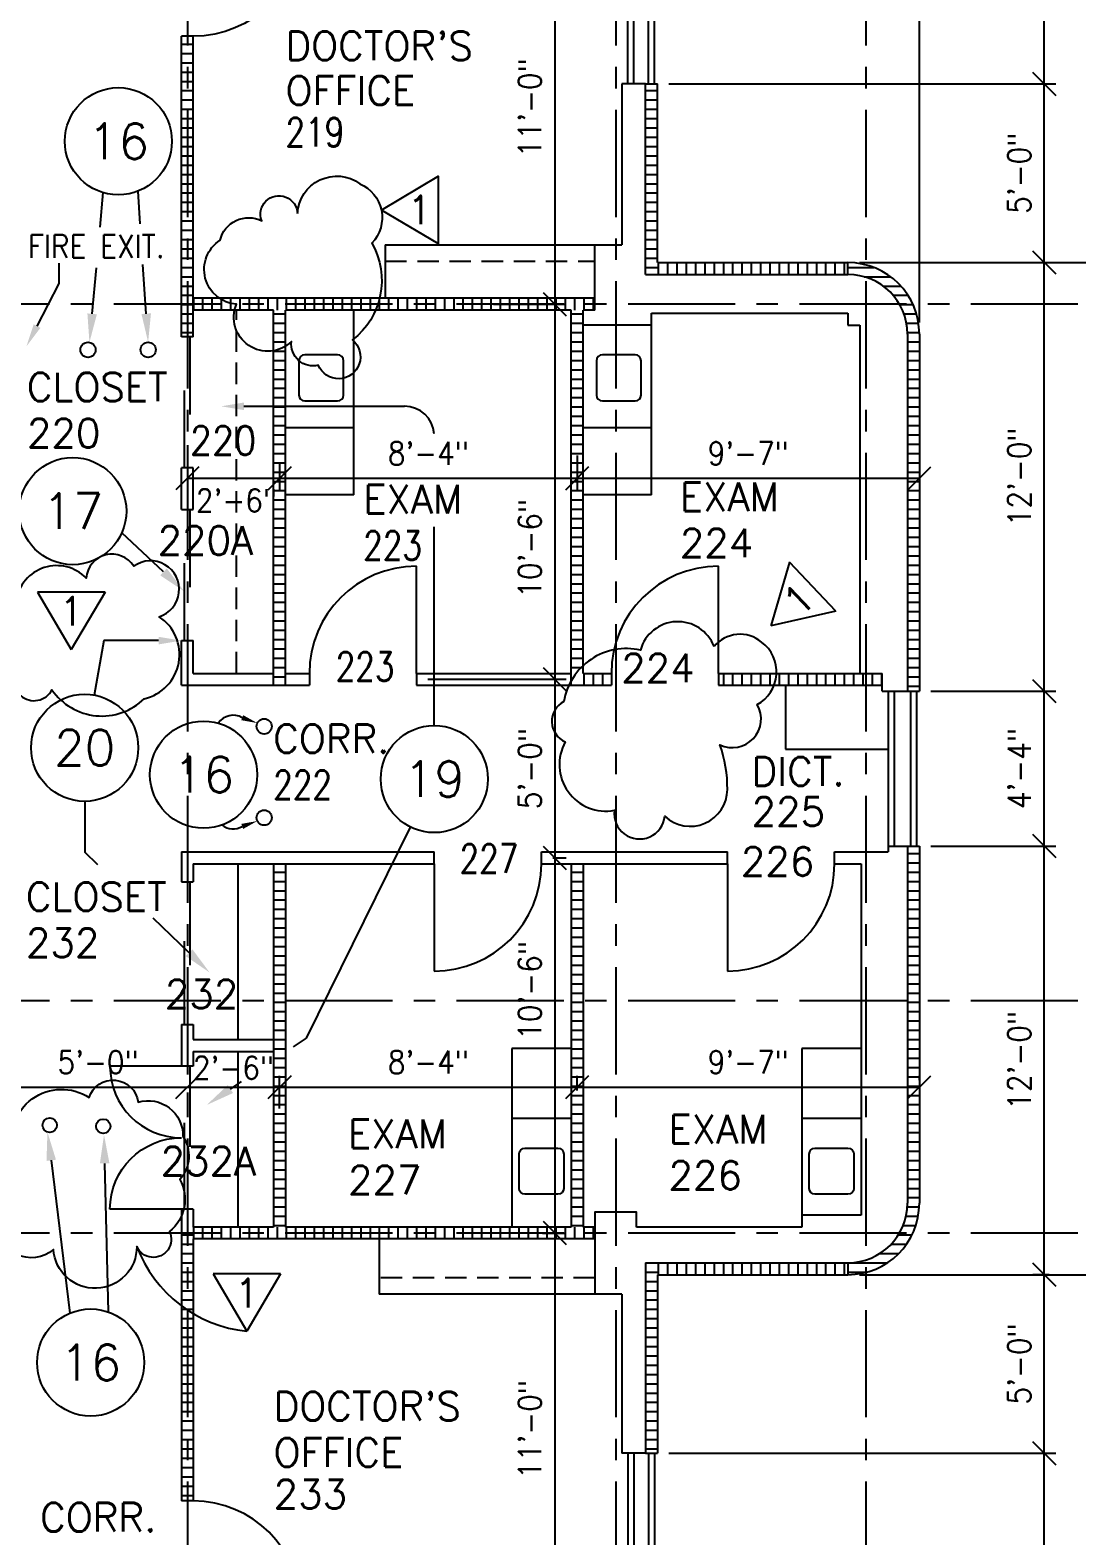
# Model space of a CAD drawing. Header units: inches. Extents: x 0 to 3828, y 0 to 2820.
# Drawn here: x 2318 to 2670, y 1636 to 2142 of the extents above; entities that cross this region are included whole.
import ezdxf
from ezdxf.enums import TextEntityAlignment as Align

# ---------------------------------------------------------------- set-up
doc = ezdxf.new("R2010")
doc.units = ezdxf.units.IN
doc.header["$LTSCALE"] = 28.8
doc.header["$MEASUREMENT"] = 0
doc.linetypes.add('CENTER', pattern=[2, 1.25, -0.25, 0.25, -0.25])
doc.linetypes.add('HIDDEN', pattern=[0.375, 0.25, -0.125])
for name, color, linetype in [('A-ANNO-DIMS', 1, 'Continuous'), ('A-ANNO-TEXT', 7, 'Continuous'), ('A-DOOR', 6, 'Continuous'), ('A-FLOR-FURN', 74, 'Continuous'), ('A-GLAZ', 5, 'Continuous'), ('A-GRID', 1, 'CENTER'), ('A-WALL', 4, 'Continuous'), ('A-WALL-PATT', 9, 'Continuous'), ('ALL-ELSE', 31, 'Continuous')]:
    doc.layers.add(name, color=color, linetype=linetype)
doc.styles.add('RS', font='romans.shx', dxfattribs={"width": 0.9})
doc.dimstyles.get("Standard").update_dxf_attribs({"dimtxt": 0.18, "dimasz": 0.18, "dimexe": 0.18, "dimexo": 0.0625, "dimgap": 0.09, "dimtad": 0, "dimtih": 1, "dimtoh": 1, "dimdec": 4, "dimzin": 0, "dimdsep": 46, "dimtxsty": 'Standard', "dimcen": 0.09, "dimadec": 0, "dimazin": 0, "dimtfac": 1, "dimtdec": 4, "dimtofl": 0, "dimtmove": 0, "dimatfit": 3, "dimfxl": 0, "dimtolj": 1, "dimtzin": 0, "dimarcsym": 0})
pattern_1 = [(90, (-655, -97), (-3.125, 7e-16), [])]
pattern_2 = [(0, (-655, -97), (1e-15, 3.125), [])]

# ---------------------------------------------------------------- blocks, each defined once
blk = doc.blocks.new('C012')
blk.add_line((0, 0), (-36, 0))
blk.add_arc((0, 0), 36, 180, 270)
blk = doc.blocks.new('C009')
for p, q in [((0, 0), (11.33, 19.24)), ((22.66, 0), (11.33, 19.24)), ((0, 0), (22.66, 0))]:
    blk.add_line(p, q)
blk = doc.blocks.new('C002')
blk.add_circle((0, 0), 18)
blk = doc.blocks.new('_OBLIQUE')
at = {"color": 0, "linetype": 'ByBlock', "lineweight": -2}
blk.add_line((-0.5, -0.5), (0.5, 0.5), dxfattribs=at)
blk = doc.blocks.new('*D189')
at = {"layer": 'A-ANNO-DIMS', "color": 0}
for p, q in [((2532.84, 2328), (2863.34, 2328)), ((2859.5, 2328), (2859.5, 1460)), ((2532.84, 1460), (2863.34, 1460))]:
    blk.add_line(p, q, dxfattribs=at)
at = {"layer": 'Defpoints', "color": 0}
for p in [(2529, 2328), (2529, 1460), (2859.5, 1460)]:
    blk.add_point(p, dxfattribs=at)
at = {"layer": 'A-ANNO-DIMS', "color": 0, "xscale": 7.68, "yscale": 7.68, "zscale": 7.68}
for p, rotation in [((2859.5, 2328), 90), ((2859.5, 1460), 270)]:
    blk.add_blockref('_OBLIQUE', p, dxfattribs=dict(at, rotation=rotation))
at = {"layer": 'A-ANNO-DIMS', "color": 7, "insert": (2851.09, 1894), "char_height": 7.68, "attachment_point": 5, "rotation": 90, "style": 'RS'}
blk.add_mtext('\\A1;72\'-4"', dxfattribs=at)
blk = doc.blocks.new('*D191')
at = {"layer": 'A-ANNO-DIMS', "color": 0}
for p, q in [((2596.84, 1724), (2821.34, 1724)), ((2817.5, 1460), (2817.5, 1724))]:
    blk.add_line(p, q, dxfattribs=at)
at = {"layer": 'Defpoints', "color": 0}
for p in [(2593, 1724), (2817.5, 1724), (2817.5, 1460)]:
    blk.add_point(p, dxfattribs=at)
at = {"layer": 'A-ANNO-DIMS', "color": 0, "xscale": 7.68, "yscale": 7.68, "zscale": 7.68}
for p, rotation in [((2817.5, 1724), 90), ((2817.5, 1460), 270)]:
    blk.add_blockref('_OBLIQUE', p, dxfattribs=dict(at, rotation=rotation))
at = {"layer": 'A-ANNO-DIMS', "color": 7, "insert": (2809.09, 1592), "char_height": 7.68, "attachment_point": 5, "rotation": 90, "style": 'RS'}
blk.add_mtext('\\A1;22\'-0"', dxfattribs=at)
blk = doc.blocks.new('*D192')
at = {"layer": 'A-ANNO-DIMS', "color": 0}
for p, q in [((2596.84, 2064), (2821.34, 2064)), ((2817.5, 1724), (2817.5, 2064)), ((2596.84, 1724), (2821.34, 1724))]:
    blk.add_line(p, q, dxfattribs=at)
at = {"layer": 'Defpoints', "color": 0}
for p in [(2593, 2064), (2817.5, 2064), (2593, 1724)]:
    blk.add_point(p, dxfattribs=at)
at = {"layer": 'A-ANNO-DIMS', "color": 0, "xscale": 7.68, "yscale": 7.68, "zscale": 7.68}
for p, rotation in [((2817.5, 2064), 90), ((2817.5, 1724), 270)]:
    blk.add_blockref('_OBLIQUE', p, dxfattribs=dict(at, rotation=rotation))
at = {"layer": 'A-ANNO-DIMS', "color": 7, "insert": (2809.09, 1894), "char_height": 7.68, "attachment_point": 5, "rotation": 90, "style": 'RS'}
blk.add_mtext('\\A1;28\'-4"', dxfattribs=at)
blk = doc.blocks.new('*D193')
at = {"layer": 'A-ANNO-DIMS', "color": 0}
for p, q in [((2817.5, 2064), (2817.5, 2328)), ((2596.84, 2064), (2821.34, 2064))]:
    blk.add_line(p, q, dxfattribs=at)
at = {"layer": 'Defpoints', "color": 0}
for p in [(2817.5, 2328), (2817.5, 2328), (2593, 2064)]:
    blk.add_point(p, dxfattribs=at)
at = {"layer": 'A-ANNO-DIMS', "color": 0, "xscale": 7.68, "yscale": 7.68, "zscale": 7.68}
for p, rotation in [((2817.5, 2328), 90), ((2817.5, 2064), 270)]:
    blk.add_blockref('_OBLIQUE', p, dxfattribs=dict(at, rotation=rotation))
at = {"layer": 'A-ANNO-DIMS', "color": 7, "insert": (2809.09, 2196), "char_height": 7.68, "attachment_point": 5, "rotation": 90, "style": 'RS'}
blk.add_mtext('\\A1;22\'-0"', dxfattribs=at)
blk = doc.blocks.new('*D196')
at = {"layer": 'A-ANNO-DIMS', "color": 0}
for p, q in [((2532.84, 1664), (2662.84, 1664)), ((2659, 1548), (2659, 1664)), ((2532.84, 1548), (2662.84, 1548))]:
    blk.add_line(p, q, dxfattribs=at)
at = {"layer": 'Defpoints', "color": 0}
for p in [(2529, 1664), (2659, 1664), (2529, 1548)]:
    blk.add_point(p, dxfattribs=at)
at = {"layer": 'A-ANNO-DIMS', "color": 0, "xscale": 7.68, "yscale": 7.68, "zscale": 7.68}
for p, rotation in [((2659, 1664), 90), ((2659, 1548), 270)]:
    blk.add_blockref('_OBLIQUE', p, dxfattribs=dict(at, rotation=rotation))
at = {"layer": 'A-ANNO-DIMS', "color": 7, "insert": (2650.59, 1606), "char_height": 7.68, "attachment_point": 5, "rotation": 90, "style": 'RS'}
blk.add_mtext('\\A1;9\'-8"', dxfattribs=at)
blk = doc.blocks.new('*D197')
at = {"layer": 'A-ANNO-DIMS', "color": 0}
for p, q in [((2660.66, 1724), (2655.16, 1724)), ((2659, 1664), (2659, 1724)), ((2532.84, 1664), (2662.84, 1664))]:
    blk.add_line(p, q, dxfattribs=at)
at = {"layer": 'Defpoints', "color": 0}
for p in [(2659, 1724), (2664.5, 1724), (2529, 1664)]:
    blk.add_point(p, dxfattribs=at)
at = {"layer": 'A-ANNO-DIMS', "color": 0, "xscale": 7.68, "yscale": 7.68, "zscale": 7.68}
for p, rotation in [((2659, 1724), 90), ((2659, 1664), 270)]:
    blk.add_blockref('_OBLIQUE', p, dxfattribs=dict(at, rotation=rotation))
at = {"layer": 'A-ANNO-DIMS', "color": 7, "insert": (2650.59, 1694), "char_height": 7.68, "attachment_point": 5, "rotation": 90, "style": 'RS'}
blk.add_mtext('\\A1;5\'-0"', dxfattribs=at)
blk = doc.blocks.new('*D198')
at = {"layer": 'A-ANNO-DIMS', "color": 0}
for p, q in [((2620.84, 1868), (2662.84, 1868)), ((2659, 1724), (2659, 1868)), ((2660.66, 1724), (2655.16, 1724))]:
    blk.add_line(p, q, dxfattribs=at)
at = {"layer": 'Defpoints', "color": 0}
for p in [(2617, 1868), (2659, 1868), (2664.5, 1724)]:
    blk.add_point(p, dxfattribs=at)
at = {"layer": 'A-ANNO-DIMS', "color": 0, "xscale": 7.68, "yscale": 7.68, "zscale": 7.68}
for p, rotation in [((2659, 1868), 90), ((2659, 1724), 270)]:
    blk.add_blockref('_OBLIQUE', p, dxfattribs=dict(at, rotation=rotation))
at = {"layer": 'A-ANNO-DIMS', "color": 7, "insert": (2650.59, 1796), "char_height": 7.68, "attachment_point": 5, "rotation": 90, "style": 'RS'}
blk.add_mtext('\\A1;12\'-0"', dxfattribs=at)
blk = doc.blocks.new('*D208')
at = {"layer": 'A-ANNO-DIMS', "color": 0}
for p, q in [((2620.84, 1920), (2662.84, 1920)), ((2659, 1868), (2659, 1920)), ((2620.84, 1868), (2662.84, 1868))]:
    blk.add_line(p, q, dxfattribs=at)
at = {"layer": 'Defpoints', "color": 0}
for p in [(2617, 1920), (2659, 1920), (2617, 1868)]:
    blk.add_point(p, dxfattribs=at)
at = {"layer": 'A-ANNO-DIMS', "color": 0, "xscale": 7.68, "yscale": 7.68, "zscale": 7.68}
for p, rotation in [((2659, 1920), 90), ((2659, 1868), 270)]:
    blk.add_blockref('_OBLIQUE', p, dxfattribs=dict(at, rotation=rotation))
at = {"layer": 'A-ANNO-DIMS', "color": 7, "insert": (2650.59, 1894), "char_height": 7.68, "attachment_point": 5, "rotation": 90, "style": 'RS'}
blk.add_mtext('\\A1;4\'-4"', dxfattribs=at)
blk = doc.blocks.new('*D209')
at = {"layer": 'A-ANNO-DIMS', "color": 0}
for p, q in [((2659, 1920), (2659, 2064)), ((2620.84, 1920), (2662.84, 1920))]:
    blk.add_line(p, q, dxfattribs=at)
at = {"layer": 'Defpoints', "color": 0}
for p in [(2659, 2064), (2659, 2064), (2617, 1920)]:
    blk.add_point(p, dxfattribs=at)
at = {"layer": 'A-ANNO-DIMS', "color": 0, "xscale": 7.68, "yscale": 7.68, "zscale": 7.68}
for p, rotation in [((2659, 2064), 90), ((2659, 1920), 270)]:
    blk.add_blockref('_OBLIQUE', p, dxfattribs=dict(at, rotation=rotation))
at = {"layer": 'A-ANNO-DIMS', "color": 7, "insert": (2650.59, 1992), "char_height": 7.68, "attachment_point": 5, "rotation": 90, "style": 'RS'}
blk.add_mtext('\\A1;12\'-0"', dxfattribs=at)
blk = doc.blocks.new('*D24')
at = {"layer": 'A-ANNO-DIMS', "color": 0}
for p, q in [((2532.84, 2124), (2662.84, 2124)), ((2659, 2064), (2659, 2124))]:
    blk.add_line(p, q, dxfattribs=at)
at = {"layer": 'Defpoints', "color": 0}
for p in [(2529, 2124), (2659, 2124), (2659, 2064)]:
    blk.add_point(p, dxfattribs=at)
at = {"layer": 'A-ANNO-DIMS', "color": 0, "xscale": 7.68, "yscale": 7.68, "zscale": 7.68}
for p, rotation in [((2659, 2124), 90), ((2659, 2064), 270)]:
    blk.add_blockref('_OBLIQUE', p, dxfattribs=dict(at, rotation=rotation))
at = {"layer": 'A-ANNO-DIMS', "color": 7, "insert": (2650.59, 2094), "char_height": 7.68, "attachment_point": 5, "rotation": 90, "style": 'RS'}
blk.add_mtext('\\A1;5\'-0"', dxfattribs=at)
blk = doc.blocks.new('*D210')
at = {"layer": 'A-ANNO-DIMS', "color": 0}
for p, q in [((2532.84, 2240), (2662.84, 2240)), ((2659, 2124), (2659, 2240)), ((2532.84, 2124), (2662.84, 2124))]:
    blk.add_line(p, q, dxfattribs=at)
at = {"layer": 'Defpoints', "color": 0}
for p in [(2529, 2240), (2659, 2240), (2529, 2124)]:
    blk.add_point(p, dxfattribs=at)
at = {"layer": 'A-ANNO-DIMS', "color": 0, "xscale": 7.68, "yscale": 7.68, "zscale": 7.68}
for p, rotation in [((2659, 2240), 90), ((2659, 2124), 270)]:
    blk.add_blockref('_OBLIQUE', p, dxfattribs=dict(at, rotation=rotation))
at = {"layer": 'A-ANNO-DIMS', "color": 7, "insert": (2650.59, 2182), "char_height": 7.68, "attachment_point": 5, "rotation": 90, "style": 'RS'}
blk.add_mtext('\\A1;9\'-8"', dxfattribs=at)
blk = doc.blocks.new('*D230')
at = {"layer": 'A-ANNO-DIMS', "color": 0}
for p, q in [((2529, 2331.84), (2529, 2564.34)), ((2529, 2560.5), (2617, 2560.5)), ((2617, 2043.84), (2617, 2564.34))]:
    blk.add_line(p, q, dxfattribs=at)
at = {"layer": 'Defpoints', "color": 0}
for p in [(2617, 2560.5), (2529, 2328), (2617, 2040)]:
    blk.add_point(p, dxfattribs=at)
at = {"layer": 'A-ANNO-DIMS', "color": 0, "xscale": 7.68, "yscale": 7.68, "zscale": 7.68, "rotation": 180}
blk.add_blockref('_OBLIQUE', (2529, 2560.5), dxfattribs=at)
at = {"layer": 'A-ANNO-DIMS', "color": 0, "xscale": 7.68, "yscale": 7.68, "zscale": 7.68}
blk.add_blockref('_OBLIQUE', (2617, 2560.5), dxfattribs=at)
at = {"layer": 'A-ANNO-DIMS', "color": 7, "insert": (2573, 2568.91), "char_height": 7.68, "attachment_point": 5, "style": 'RS'}
blk.add_mtext('\\A1;7\'-4"', dxfattribs=at)
blk = doc.blocks.new('*D282')
at = {"layer": 'A-ANNO-DIMS', "color": 0}
for p, q in [((2488.34, 2182), (2498.34, 2182)), ((2494.5, 2182), (2494.5, 2050)), ((2473.84, 2050), (2498.34, 2050))]:
    blk.add_line(p, q, dxfattribs=at)
at = {"layer": 'Defpoints', "color": 0}
for p in [(2484.5, 2182), (2470, 2050), (2494.5, 2050)]:
    blk.add_point(p, dxfattribs=at)
at = {"layer": 'A-ANNO-DIMS', "color": 0, "xscale": 7.68, "yscale": 7.68, "zscale": 7.68}
for p, rotation in [((2494.5, 2182), 90), ((2494.5, 2050), 270)]:
    blk.add_blockref('_OBLIQUE', p, dxfattribs=dict(at, rotation=rotation))
at = {"layer": 'A-ANNO-DIMS', "color": 7, "insert": (2486.09, 2116), "char_height": 7.68, "attachment_point": 5, "rotation": 90, "style": 'RS'}
blk.add_mtext('\\A1;11\'-0"', dxfattribs=at)
blk = doc.blocks.new('*D283')
at = {"layer": 'A-ANNO-DIMS', "color": 0}
for p, q in [((2473.84, 2050), (2498.34, 2050)), ((2494.5, 2050), (2494.5, 1924)), ((2451.84, 1924), (2498.34, 1924))]:
    blk.add_line(p, q, dxfattribs=at)
at = {"layer": 'Defpoints', "color": 0}
for p in [(2470, 2050), (2448, 1924), (2494.5, 1924)]:
    blk.add_point(p, dxfattribs=at)
at = {"layer": 'A-ANNO-DIMS', "color": 0, "xscale": 7.68, "yscale": 7.68, "zscale": 7.68}
for p, rotation in [((2494.5, 2050), 90), ((2494.5, 1924), 270)]:
    blk.add_blockref('_OBLIQUE', p, dxfattribs=dict(at, rotation=rotation))
at = {"layer": 'A-ANNO-DIMS', "color": 7, "insert": (2486.09, 1968), "char_height": 7.68, "attachment_point": 5, "rotation": 90, "style": 'RS'}
blk.add_mtext('\\A1;10\'-6"', dxfattribs=at)
blk = doc.blocks.new('*D284')
at = {"layer": 'A-ANNO-DIMS', "color": 0}
for p, q in [((2451.84, 1924), (2498.34, 1924)), ((2494.5, 1924), (2494.5, 1864)), ((2493.84, 1864), (2498.34, 1864))]:
    blk.add_line(p, q, dxfattribs=at)
at = {"layer": 'Defpoints', "color": 0}
for p in [(2448, 1924), (2490, 1864), (2494.5, 1864)]:
    blk.add_point(p, dxfattribs=at)
at = {"layer": 'A-ANNO-DIMS', "color": 0, "xscale": 7.68, "yscale": 7.68, "zscale": 7.68}
for p, rotation in [((2494.5, 1924), 90), ((2494.5, 1864), 270)]:
    blk.add_blockref('_OBLIQUE', p, dxfattribs=dict(at, rotation=rotation))
at = {"layer": 'A-ANNO-DIMS', "color": 7, "insert": (2486.09, 1894), "char_height": 7.68, "attachment_point": 5, "rotation": 90, "style": 'RS'}
blk.add_mtext('\\A1;5\'-0"', dxfattribs=at)
blk = doc.blocks.new('*D285')
at = {"layer": 'A-ANNO-DIMS', "color": 0}
for p, q in [((2493.84, 1864), (2498.34, 1864)), ((2494.5, 1864), (2494.5, 1738)), ((2490.34, 1738), (2498.34, 1738))]:
    blk.add_line(p, q, dxfattribs=at)
at = {"layer": 'Defpoints', "color": 0}
for p in [(2490, 1864), (2486.5, 1738), (2494.5, 1738)]:
    blk.add_point(p, dxfattribs=at)
at = {"layer": 'A-ANNO-DIMS', "color": 0, "xscale": 7.68, "yscale": 7.68, "zscale": 7.68}
for p, rotation in [((2494.5, 1864), 90), ((2494.5, 1738), 270)]:
    blk.add_blockref('_OBLIQUE', p, dxfattribs=dict(at, rotation=rotation))
at = {"layer": 'A-ANNO-DIMS', "color": 7, "insert": (2486.09, 1819.48), "char_height": 7.68, "attachment_point": 5, "rotation": 90, "style": 'RS'}
blk.add_mtext('\\A1;10\'-6"', dxfattribs=at)
blk = doc.blocks.new('*D286')
at = {"layer": 'A-ANNO-DIMS', "color": 0}
for p, q in [((2490.34, 1738), (2498.34, 1738)), ((2494.5, 1738), (2494.5, 1606)), ((2482.34, 1606), (2498.34, 1606))]:
    blk.add_line(p, q, dxfattribs=at)
at = {"layer": 'Defpoints', "color": 0}
for p in [(2486.5, 1738), (2478.5, 1606), (2494.5, 1606)]:
    blk.add_point(p, dxfattribs=at)
at = {"layer": 'A-ANNO-DIMS', "color": 0, "xscale": 7.68, "yscale": 7.68, "zscale": 7.68}
for p, rotation in [((2494.5, 1738), 90), ((2494.5, 1606), 270)]:
    blk.add_blockref('_OBLIQUE', p, dxfattribs=dict(at, rotation=rotation))
at = {"layer": 'A-ANNO-DIMS', "color": 7, "insert": (2486.09, 1672), "char_height": 7.68, "attachment_point": 5, "rotation": 90, "style": 'RS'}
blk.add_mtext('\\A1;11\'-0"', dxfattribs=at)
blk = doc.blocks.new('*D297')
at = {"layer": 'A-ANNO-DIMS', "color": 0}
for p, q in [((2311, 1787), (2371, 1787)), ((2311, 1784.16), (2311, 1783.16)), ((2371, 1785.16), (2371, 1783.16))]:
    blk.add_line(p, q, dxfattribs=at)
at = {"layer": 'Defpoints', "color": 0}
for p in [(2311, 1788), (2371, 1789), (2371, 1787)]:
    blk.add_point(p, dxfattribs=at)
at = {"layer": 'A-ANNO-DIMS', "color": 0, "xscale": 7.68, "yscale": 7.68, "zscale": 7.68, "rotation": 180}
blk.add_blockref('_OBLIQUE', (2311, 1787), dxfattribs=at)
at = {"layer": 'A-ANNO-DIMS', "color": 0, "xscale": 7.68, "yscale": 7.68, "zscale": 7.68}
blk.add_blockref('_OBLIQUE', (2371, 1787), dxfattribs=at)
at = {"layer": 'A-ANNO-DIMS', "color": 7, "insert": (2341, 1795.41), "char_height": 7.68, "attachment_point": 5, "style": 'RS'}
blk.add_mtext('\\A1;5\'-0"', dxfattribs=at)
blk = doc.blocks.new('*D298')
at = {"layer": 'A-ANNO-DIMS', "color": 0}
for p, q in [((2402, 1779.84), (2402, 1790.84)), ((2371, 1787), (2402, 1787)), ((2371, 1785.16), (2371, 1783.16))]:
    blk.add_line(p, q, dxfattribs=at)
at = {"layer": 'Defpoints', "color": 0}
for p in [(2371, 1789), (2402, 1787), (2402, 1776)]:
    blk.add_point(p, dxfattribs=at)
at = {"layer": 'A-ANNO-DIMS', "color": 0, "xscale": 7.68, "yscale": 7.68, "zscale": 7.68, "rotation": 180}
blk.add_blockref('_OBLIQUE', (2371, 1787), dxfattribs=at)
at = {"layer": 'A-ANNO-DIMS', "color": 0, "xscale": 7.68, "yscale": 7.68, "zscale": 7.68}
blk.add_blockref('_OBLIQUE', (2402, 1787), dxfattribs=at)
at = {"layer": 'A-ANNO-DIMS', "color": 7, "insert": (2386.5, 1793.5), "char_height": 7.68, "attachment_point": 5, "style": 'RS'}
blk.add_mtext('\\A1;2\'-6"', dxfattribs=at)
blk = doc.blocks.new('*D65')
at = {"layer": 'A-ANNO-DIMS', "color": 0}
for p, q in [((2402, 1779.84), (2402, 1790.84)), ((2502, 1785.84), (2502, 1790.84)), ((2402, 1787), (2502, 1787))]:
    blk.add_line(p, q, dxfattribs=at)
at = {"layer": 'Defpoints', "color": 0}
for p in [(2502, 1787), (2502, 1782), (2402, 1776)]:
    blk.add_point(p, dxfattribs=at)
at = {"layer": 'A-ANNO-DIMS', "color": 0, "xscale": 7.68, "yscale": 7.68, "zscale": 7.68, "rotation": 180}
blk.add_blockref('_OBLIQUE', (2402, 1787), dxfattribs=at)
at = {"layer": 'A-ANNO-DIMS', "color": 0, "xscale": 7.68, "yscale": 7.68, "zscale": 7.68}
blk.add_blockref('_OBLIQUE', (2502, 1787), dxfattribs=at)
at = {"layer": 'A-ANNO-DIMS', "color": 7, "insert": (2452, 1795.41), "char_height": 7.68, "attachment_point": 5, "style": 'RS'}
blk.add_mtext('\\A1;8\'-4"', dxfattribs=at)
blk = doc.blocks.new('*D299')
at = {"layer": 'A-ANNO-DIMS', "color": 0}
for p, q in [((2502, 1785.84), (2502, 1790.84)), ((2617, 1789.34), (2617, 1790.84)), ((2502, 1787), (2617, 1787))]:
    blk.add_line(p, q, dxfattribs=at)
at = {"layer": 'Defpoints', "color": 0}
for p in [(2617, 1787), (2502, 1782), (2617, 1785.5)]:
    blk.add_point(p, dxfattribs=at)
at = {"layer": 'A-ANNO-DIMS', "color": 0, "xscale": 7.68, "yscale": 7.68, "zscale": 7.68, "rotation": 180}
blk.add_blockref('_OBLIQUE', (2502, 1787), dxfattribs=at)
at = {"layer": 'A-ANNO-DIMS', "color": 0, "xscale": 7.68, "yscale": 7.68, "zscale": 7.68}
blk.add_blockref('_OBLIQUE', (2617, 1787), dxfattribs=at)
at = {"layer": 'A-ANNO-DIMS', "color": 7, "insert": (2559.5, 1795.41), "char_height": 7.68, "attachment_point": 5, "style": 'RS'}
blk.add_mtext('\\A1;9\'-7"', dxfattribs=at)
blk = doc.blocks.new('*D300')
at = {"layer": 'A-ANNO-DIMS', "color": 0}
for p, q in [((2502, 1999.16), (2502, 1987.66)), ((2617, 1991.5), (2502, 1991.5)), ((2617, 1988.16), (2617, 1987.66))]:
    blk.add_line(p, q, dxfattribs=at)
at = {"layer": 'Defpoints', "color": 0}
for p in [(2502, 2003), (2502, 1991.5), (2617, 1992)]:
    blk.add_point(p, dxfattribs=at)
at = {"layer": 'A-ANNO-DIMS', "color": 0, "xscale": 7.68, "yscale": 7.68, "zscale": 7.68, "rotation": 180}
blk.add_blockref('_OBLIQUE', (2502, 1991.5), dxfattribs=at)
at = {"layer": 'A-ANNO-DIMS', "color": 0, "xscale": 7.68, "yscale": 7.68, "zscale": 7.68}
blk.add_blockref('_OBLIQUE', (2617, 1991.5), dxfattribs=at)
at = {"layer": 'A-ANNO-DIMS', "color": 7, "insert": (2559.5, 1999.91), "char_height": 7.68, "attachment_point": 5, "style": 'RS'}
blk.add_mtext('\\A1;9\'-7"', dxfattribs=at)
blk = doc.blocks.new('*D66')
at = {"layer": 'A-ANNO-DIMS', "color": 0}
for p, q in [((2502, 1999.16), (2502, 1987.66)), ((2402, 1996.66), (2402, 1987.66)), ((2502, 1991.5), (2402, 1991.5))]:
    blk.add_line(p, q, dxfattribs=at)
at = {"layer": 'Defpoints', "color": 0}
for p in [(2402, 2000.5), (2502, 2003), (2402, 1991.5)]:
    blk.add_point(p, dxfattribs=at)
at = {"layer": 'A-ANNO-DIMS', "color": 0, "xscale": 7.68, "yscale": 7.68, "zscale": 7.68, "rotation": 180}
blk.add_blockref('_OBLIQUE', (2402, 1991.5), dxfattribs=at)
at = {"layer": 'A-ANNO-DIMS', "color": 0, "xscale": 7.68, "yscale": 7.68, "zscale": 7.68}
blk.add_blockref('_OBLIQUE', (2502, 1991.5), dxfattribs=at)
at = {"layer": 'A-ANNO-DIMS', "color": 7, "insert": (2452, 1999.91), "char_height": 7.68, "attachment_point": 5, "style": 'RS'}
blk.add_mtext('\\A1;8\'-4"', dxfattribs=at)
blk = doc.blocks.new('*D301')
at = {"layer": 'A-ANNO-DIMS', "color": 0}
for p, q in [((2371, 2002.66), (2371, 1987.66)), ((2402, 1996.66), (2402, 1987.66)), ((2402, 1991.5), (2371, 1991.5))]:
    blk.add_line(p, q, dxfattribs=at)
at = {"layer": 'Defpoints', "color": 0}
for p in [(2371, 2006.5), (2402, 2000.5), (2371, 1991.5)]:
    blk.add_point(p, dxfattribs=at)
at = {"layer": 'A-ANNO-DIMS', "color": 0, "xscale": 7.68, "yscale": 7.68, "zscale": 7.68, "rotation": 180}
blk.add_blockref('_OBLIQUE', (2371, 1991.5), dxfattribs=at)
at = {"layer": 'A-ANNO-DIMS', "color": 0, "xscale": 7.68, "yscale": 7.68, "zscale": 7.68}
blk.add_blockref('_OBLIQUE', (2402, 1991.5), dxfattribs=at)
at = {"layer": 'A-ANNO-DIMS', "color": 7, "insert": (2387.5, 1984.08), "char_height": 7.68, "attachment_point": 5, "style": 'RS'}
blk.add_mtext('\\A1;2\'-6"', dxfattribs=at)

msp = doc.modelspace()

# ---------------------------------------------------------------- hatches: boundary and pattern name
at = {"layer": 'A-WALL-PATT'}
h = msp.add_hatch(dxfattribs=at)
h.set_pattern_fill('ANSI31', color=256, scale=25, angle=315, style=0)
h.set_pattern_definition(pattern_2)
h.paths.add_polyline_path([(2373, 2140), (2369, 2140), (2369, 2039), (2373, 2039)])
h = msp.add_hatch(dxfattribs=at)
h.set_pattern_fill('ANSI31', color=256, scale=25, angle=315, style=0)
h.set_pattern_definition(pattern_2)
h.paths.add_polyline_path([(2529, 2124), (2525, 2124), (2525, 2060), (2529, 2060)])
h = msp.add_hatch(dxfattribs=at)
h.set_pattern_fill('ANSI31', color=256, scale=25, angle=45, style=0)
h.set_pattern_definition(pattern_1)
h.paths.add_polyline_path([(2593, 2064), (2529, 2064), (2529, 2060), (2593, 2060)])
h = msp.add_hatch(dxfattribs=at)
h.set_pattern_fill('ANSI31', color=256, scale=25, angle=315, style=0)
h.set_pattern_definition(pattern_2)
h.paths.add_polyline_path([(2617, 2040, 0.414213562), (2593, 2064), (2593, 2060, -0.414213562), (2613, 2040), (2613, 1920), (2617, 1920)])
h = msp.add_hatch(dxfattribs=at)
h.set_pattern_fill('ANSI31', color=256, scale=25, angle=45, style=0)
h.set_pattern_definition(pattern_1)
h.paths.add_polyline_path([(2373, 2048), (2508, 2048), (2508, 2052), (2373, 2052)])
h = msp.add_hatch(dxfattribs=at)
h.set_pattern_fill('ANSI31', color=256, scale=25, angle=315, style=0)
h.set_pattern_definition(pattern_2)
h.paths.add_polyline_path([(2404, 2048), (2400, 2048), (2400, 1922), (2404, 1922)])
h = msp.add_hatch(dxfattribs=at)
h.set_pattern_fill('ANSI31', color=256, scale=25, angle=315, style=0)
h.set_pattern_definition(pattern_2)
h.paths.add_polyline_path([(2504, 2048), (2500, 2048), (2500, 1926), (2504, 1926)])
h = msp.add_hatch(dxfattribs=at)
h.set_pattern_fill('ANSI31', color=256, scale=25, angle=45, style=0)
h.set_pattern_definition(pattern_1)
h.paths.add_polyline_path([(2513.5, 1926), (2504, 1926), (2504, 1922), (2513.5, 1922)])
h = msp.add_hatch(dxfattribs=at)
h.set_pattern_fill('ANSI31', color=256, scale=25, angle=45, style=0)
h.set_pattern_definition(pattern_1)
h.paths.add_polyline_path([(2604.5, 1926), (2549.5, 1926), (2549.5, 1922), (2604.5, 1922)])
h = msp.add_hatch(dxfattribs=at)
h.set_pattern_fill('ANSI31', color=256, scale=25, angle=315, style=0)
h.set_pattern_definition(pattern_2)
h.paths.add_polyline_path([(2617, 1868), (2613, 1868), (2613, 1748, -0.414213562), (2593, 1728), (2593, 1724, 0.414213562), (2617, 1748)])
h = msp.add_hatch(dxfattribs=at)
h.set_pattern_fill('ANSI31', color=256, scale=25, angle=315, style=0)
h.set_pattern_definition(pattern_2)
h.paths.add_polyline_path([(2404, 1862), (2400, 1862), (2400, 1740), (2404, 1740)])
h = msp.add_hatch(dxfattribs=at)
h.set_pattern_fill('ANSI31', color=256, scale=25, angle=315, style=0)
h.set_pattern_definition(pattern_2)
h.paths.add_polyline_path([(2504, 1862), (2500, 1862), (2500, 1740), (2504, 1740)])
h = msp.add_hatch(dxfattribs=at)
h.set_pattern_fill('ANSI31', color=256, scale=25, angle=315, style=0)
h.set_pattern_definition(pattern_2)
h.paths.add_polyline_path([(2373, 1740), (2369, 1740), (2369, 1648), (2373, 1648)])
h = msp.add_hatch(dxfattribs=at)
h.set_pattern_fill('ANSI31', color=256, scale=25, angle=45, style=0)
h.set_pattern_definition(pattern_1)
h.paths.add_polyline_path([(2508, 1740), (2373, 1740), (2373, 1736), (2508, 1736)])
h = msp.add_hatch(dxfattribs=at)
h.set_pattern_fill('ANSI31', color=256, scale=25, angle=315, style=0)
h.set_pattern_definition(pattern_2)
h.paths.add_polyline_path([(2529, 1728), (2525, 1728), (2525, 1664), (2529, 1664)])
h = msp.add_hatch(dxfattribs=at)
h.set_pattern_fill('ANSI31', color=256, scale=25, angle=45, style=0)
h.set_pattern_definition(pattern_1)
h.paths.add_polyline_path([(2593, 1728), (2529, 1728), (2529, 1724), (2593, 1724)])

# ---------------------------------------------------------------- linework, layer by layer
at = {"layer": 'A-ANNO-TEXT'}
for p, q in [((2341.68402, 2075.91859), (2342.74489, 2087.48481)), ((2355.15781, 2077.0205), (2354.42132, 2088.00603)), ((2327.94242, 2056.94209), (2327.94242, 2063.75022)), ((2339.01002, 2046.76511), (2340.42341, 2062.17476)), ((2357.18172, 2046.83188), (2356.07116, 2063.39694)), ((2320.49041, 2042.66505), (2327.94242, 2056.94209)), ((2390.01531, 2015.71396), (2444, 2015.71396)), ((2362.99934, 1960.06893), (2348.96852, 1973.23448)), ((2454, 1908.5), (2454, 1975.1834)), ((2342.94288, 1937), (2339.67105, 1918.71848)), ((2361.32, 1937), (2342.94288, 1937)), ((2336.5, 1883), (2336.5, 1865.96341)), ((2411, 1803.5), (2446.02443, 1874.36339)), ((2340.95158, 1861.6747), (2336.5, 1865.96341)), ((2371.58649, 1832.16058), (2359.56086, 1843.74624)), ((2406.67859, 1800.59756), (2411, 1803.5)), ((2385.46934, 1786.35254), (2389.24422, 1788.88791)), ((2325.26132, 1762.42138), (2331.4701, 1711.07047)), ((2343.2159, 1761.40243), (2344.33784, 1711.52703))]:
    msp.add_line(p, q, dxfattribs=at)
for points in [[(2408, 2080.5, -0.593923267), (2429, 2090.5, -0.523033722), (2433, 2070.5, -0.375735116), (2426.5, 2038, -1.276747016), (2415, 2029.5, -0.527459414), (2406, 2037.5, -0.819158517), (2387.5, 2050, -0.717558418), (2382, 2071.5, -0.484803202), (2396, 2078, -1.177566877), (2408, 2080.5, -1.043604897)], [(2312.5, 1765, -0.691201197), (2338, 1783.5, -0.796072732), (2354.5, 1782, -0.50437823), (2369.5, 1770.5, -0.340285305), (2368.5, 1756, -0.36325753), (2365, 1738.5, -1.024736837), (2354, 1733.5, -0.96951741), (2326, 1732.5, -0.683091363), (2307.5, 1742, -0.720249193), (2312.5, 1765, -2.614788615)]]:
    msp.add_lwpolyline(points, format="xyb", dxfattribs=at)
for points in [[(2314, 1941.5, 0.369924076), (2315, 1918.5, 0.486773976), (2325.5, 1920.5, 0.466983711), (2356.5, 1917.5, 0.663586951), (2361.5, 1945, 1.174764123), (2353, 1962, 0.722940715), (2337, 1958, 0.620311766), (2313.5, 1950.5, 0.387848715)], [(2548, 1935, 0.725171587), (2523.29609, 1933.80453, 0.43110601), (2497.5, 1916.5, 0.62937461), (2498, 1903, 0.634080827), (2514.5, 1880, 1.008872941), (2531.5, 1878, 0.654251161), (2552.5, 1887, 0.086382581), (2550, 1902, 0.739683916), (2562.5, 1915.5, 0.545607532), (2564, 1936.5, 0.416732655)]]:
    msp.add_lwpolyline(points, format="xyb", close=True, dxfattribs=at)
for centre, radius, start, end in [((2444, 2005.71396), 10, 4.4331834, 90), ((2386.40734, 1905.85213), 6.08452, 59.9153358, 145.7676638), ((2386.40734, 1879.85194), 6.08452, 231.8434342, 300.0846642), ((2395.5701, 1749.20066), 44.43629, 200.6911036, 264.0969137)]:
    msp.add_arc(centre, radius, start, end, dxfattribs=at)
for points in [[(2340.60282, 2046.61359), (2337.41721, 2046.91663), (2338.10091, 2037.20825)], [(2358.77814, 2046.93891), (2355.5853, 2046.72486), (2357.82388, 2037.25339)], [(2321.62513, 2042.07277), (2319.35568, 2043.25733), (2316.93673, 2035.85669)], [(2390.01531, 2014.43396), (2390.01531, 2016.99396), (2382.33531, 2015.71396)], [(2364.09417, 1961.2357), (2361.90452, 1958.90215), (2370, 1953.5)], [(2361.32, 1938.28), (2361.32, 1935.72), (2369, 1937)], [(2389.15529, 1910.27344), (2389.75947, 1911.96052), (2394.51861, 1909.30444)], [(2389.15529, 1875.43063), (2389.75947, 1873.74356), (2394.51861, 1876.39963)], [(2372.69658, 1833.31283), (2370.47639, 1831.00833), (2378.5, 1825.5)], [(2386.36143, 1785.02432), (2384.57725, 1787.68076), (2377.5, 1781)], [(2323.67551, 1762.20871), (2326.84712, 1762.63405), (2323.98528, 1771.9362)], [(2341.6163, 1761.36645), (2344.81549, 1761.43841), (2343, 1771)]]:
    msp.add_solid(points, dxfattribs=at)
at = {"layer": 'A-DOOR'}
for p, q in [((2372, 2013), (2372, 2039)), ((2370, 1995), (2370, 2021)), ((2372, 1955), (2372, 1981)), ((2370, 1937), (2370, 1963)), ((2372, 1828), (2372, 1856)), ((2370, 1808), (2370, 1836)), ((2372, 1767), (2372, 1794)), ((2370, 1746), (2370, 1775))]:
    msp.add_line(p, q, dxfattribs=at)
at = {"layer": 'A-FLOR-FURN'}
for p, q in [((2437.5, 2070), (2437.5, 2052)), ((2437.5, 2070), (2508, 2070)), ((2427, 1986), (2427, 2048)), ((2527, 1986), (2527, 2043)), ((2427, 2008.5), (2404, 2008.5)), ((2527, 2008.5), (2504, 2008.5)), ((2427, 1986), (2404, 1986)), ((2527, 1986), (2504, 1986)), ((2572, 1922), (2572, 1900.5)), ((2572, 1900.5), (2606.5, 1900.5)), ((2480, 1800), (2480, 1740)), ((2500, 1800), (2480, 1800)), ((2577.5, 1800), (2577.5, 1744)), ((2597.5, 1800), (2577.5, 1800)), ((2500, 1776.5), (2480, 1776.5)), ((2597.5, 1776.5), (2577.5, 1776.5)), ((2508, 1717.5), (2435.5, 1717.5))]:
    msp.add_line(p, q, dxfattribs=at)
at = {"layer": 'A-FLOR-FURN', "linetype": 'HIDDEN'}
for p, q in [((2437.5, 2064.5), (2508, 2064.5)), ((2508, 1723), (2435.5, 1723))]:
    msp.add_line(p, q, dxfattribs=at)
at = {"layer": 'A-FLOR-FURN'}
for points in [[(2408.5, 2031), (2408.5, 2019.5, 0.414213562), (2410.5, 2017.5), (2421.5, 2017.5, 0.414213562), (2423.5, 2019.5), (2423.5, 2031, 0.414213562), (2421.5, 2033), (2410.5, 2033, 0.414213562)], [(2508.5, 2031), (2508.5, 2019.5, 0.414213562), (2510.5, 2017.5), (2521.5, 2017.5, 0.414213562), (2523.5, 2019.5), (2523.5, 2031, 0.414213562), (2521.5, 2033), (2510.5, 2033, 0.414213562)], [(2482.5, 1753), (2482.5, 1764.5, -0.414213562), (2484.5, 1766.5), (2495.5, 1766.5, -0.414213562), (2497.5, 1764.5), (2497.5, 1753, -0.414213562), (2495.5, 1751), (2484.5, 1751, -0.414213562)], [(2580, 1753), (2580, 1764.5, -0.414213562), (2582, 1766.5), (2593, 1766.5, -0.414213562), (2595, 1764.5), (2595, 1753, -0.414213562), (2593, 1751), (2582, 1751, -0.414213562)]]:
    msp.add_lwpolyline(points, format="xyb", close=True, dxfattribs=at)
msp.add_lwpolyline([(2435.5, 1736), (2435.5, 1717.5)], dxfattribs=at)
at = {"layer": 'A-GLAZ'}
for p, q in [((2519, 2124), (2519, 2180)), ((2521, 2124), (2521, 2180)), ((2526, 2124), (2526, 2172)), ((2528, 2124), (2528, 2172)), ((2606.5, 1920), (2606.5, 1868)), ((2608.5, 1920), (2608.5, 1868)), ((2614, 1920), (2614, 1868)), ((2616, 1920), (2616, 1868)), ((2519, 1664), (2519, 1608)), ((2521, 1664), (2521, 1608)), ((2526, 1664), (2526, 1616)), ((2528, 1664), (2528, 1616))]:
    msp.add_line(p, q, dxfattribs=at)
at = {"layer": 'A-GRID'}
for p, q in [((2371, 2518.5), (2371, 1325.5)), ((2515, 2518.5), (2515, 1325.5)), ((2599, 2518.5), (2599, 1325.5)), ((2785.5, 2050), (135.5, 2050)), ((2785.5, 1816), (135.5, 1816)), ((2785.5, 1738), (135.5, 1738))]:
    msp.add_line(p, q, dxfattribs=at)
at = {"layer": 'A-WALL'}
for p, q in [((2373, 2140), (2369, 2140)), ((2369, 2039), (2369, 2140)), ((2373, 2039), (2373, 2140)), ((2525, 2124), (2517, 2124)), ((2517, 2124), (2517, 2070)), ((2525, 2124), (2529, 2124)), ((2525, 2060), (2525, 2124)), ((2529, 2064), (2529, 2124)), ((2508, 2048), (2508, 2070)), ((2508, 2070), (2517, 2070)), ((2529, 2064), (2593, 2064)), ((2525, 2060), (2593, 2060)), ((2508, 2052), (2373, 2052)), ((2400, 2048), (2373, 2048)), ((2400, 1922), (2400, 2048)), ((2404, 1922), (2404, 2048)), ((2500, 2048), (2404, 2048)), ((2500, 1922), (2500, 2048)), ((2504, 1926), (2504, 2048)), ((2508, 2048), (2504, 2048)), ((2527, 2047), (2593, 2047)), ((2527, 2043), (2527, 2047)), ((2593, 2047), (2593, 2043)), ((2373, 2039), (2369, 2039)), ((2527, 2043), (2504, 2043)), ((2593, 2043), (2597, 2043)), ((2597, 2043), (2597, 1926)), ((2613, 2040), (2613, 1920)), ((2617, 2040), (2617, 1920)), ((2373, 1995), (2369, 1995)), ((2369, 1981), (2369, 1995)), ((2373, 1981), (2373, 1995)), ((2369, 1981), (2373, 1981)), ((2369, 1922), (2369, 1937)), ((2369, 1937), (2373, 1937)), ((2373, 1926), (2373, 1937)), ((2373, 1926), (2400, 1926)), ((2404, 1926), (2412, 1926)), ((2412, 1926), (2412, 1922)), ((2448, 1926), (2500, 1926)), ((2448, 1926), (2448, 1922)), ((2504, 1926), (2513.5, 1926)), ((2513.5, 1926), (2513.5, 1922)), ((2549.5, 1926), (2604.5, 1926)), ((2549.5, 1926), (2549.5, 1922)), ((2604.5, 1920), (2604.5, 1926)), ((2369, 1922), (2412, 1922)), ((2448, 1922), (2513.5, 1922)), ((2549.5, 1922), (2604.5, 1922)), ((2604.5, 1920), (2617, 1920)), ((2606.5, 1868), (2617, 1868)), ((2606.5, 1868), (2606.5, 1866)), ((2613, 1868), (2613, 1748)), ((2617, 1868), (2617, 1748)), ((2369, 1866), (2369, 1856)), ((2369, 1866), (2454, 1866)), ((2373, 1862), (2373, 1856)), ((2373, 1862), (2454, 1862)), ((2400, 1862), (2400, 1740)), ((2404, 1862), (2404, 1740)), ((2454, 1862), (2454, 1866)), ((2490, 1866), (2552.5, 1866)), ((2490, 1862), (2490, 1866)), ((2490, 1862), (2552.5, 1862)), ((2500, 1862), (2500, 1740)), ((2504, 1862), (2504, 1740)), ((2552.5, 1862), (2552.5, 1866)), ((2588.5, 1866), (2606.5, 1866)), ((2588.5, 1862), (2588.5, 1866)), ((2588.5, 1862), (2597.5, 1862)), ((2597.5, 1862), (2597.5, 1744)), ((2369, 1856), (2373, 1856)), ((2369, 1808), (2369, 1794)), ((2369, 1808), (2373, 1808)), ((2373, 1808), (2373, 1803)), ((2373, 1803), (2400, 1803)), ((2373, 1799), (2400, 1799)), ((2373, 1799), (2373, 1794)), ((2373, 1794), (2369, 1794)), ((2369, 1746), (2369, 1648)), ((2373, 1746), (2369, 1746)), ((2373, 1746), (2373, 1740)), ((2597.5, 1744), (2577.5, 1744)), ((2577.5, 1744), (2577.5, 1740)), ((2400, 1740), (2373, 1740)), ((2508, 1736), (2373, 1736)), ((2373, 1736), (2373, 1648)), ((2500, 1740), (2404, 1740)), ((2508, 1740), (2504, 1740)), ((2577.5, 1740), (2522, 1740)), ((2525, 1728), (2525, 1664)), ((2525, 1728), (2593, 1728)), ((2529, 1724), (2529, 1664)), ((2529, 1724), (2593, 1724)), ((2517, 1717.5), (2508, 1717.5)), ((2517, 1717.5), (2517, 1664)), ((2525, 1664), (2517, 1664)), ((2525, 1664), (2529, 1664)), ((2373, 1648), (2369, 1648))]:
    msp.add_line(p, q, dxfattribs=at)
msp.add_lwpolyline([(2522, 1740), (2522, 1745), (2508, 1745), (2508, 1717.5)], dxfattribs=at)
for centre, radius, start, end in [((2593, 2040), 24, 0, 90), ((2593, 2040), 20, 0, 90), ((2593, 1748), 20, 270, 0), ((2593, 1748), 24, 270, 0)]:
    msp.add_arc(centre, radius, start, end, dxfattribs=at)
at = {"layer": 'A-WALL-PATT'}
for p, q in [((2593, 2060), (2593, 2064)), ((2593, 1728), (2593, 1724))]:
    msp.add_line(p, q, dxfattribs=at)
at = {"layer": 'ALL-ELSE', "linetype": 'HIDDEN'}
msp.add_line((2387.5, 1926), (2387.5, 2048), dxfattribs=at)
at = {"layer": 'ALL-ELSE'}
for p, q in [((2387.9334, 1862), (2387.9334, 1803)), ((2387.9334, 1799), (2387.9334, 1740))]:
    msp.add_line(p, q, dxfattribs=at)
for centre, radius in [((2337.62259, 2034.69625), 2.55713), ((2357.82388, 2034.69625), 2.55713), ((2396.82039, 1908.19054), 2.55713), ((2396.82039, 1877.51353), 2.55713), ((2324.75897, 1774.22591), 2.41689), ((2342.73463, 1773.88064), 2.41689)]:
    msp.add_circle(centre, radius, dxfattribs=at)

# ---------------------------------------------------------------- block references
at = {"layer": 'A-ANNO-TEXT'}
for p in [(2347.82388, 2104.75339), (2332.5, 1980.5), (2336.5, 1901), (2376.44339, 1891.96427), (2376.44339, 1891.96427), (2454, 1890.5), (2338.5, 1694.5)]:
    msp.add_blockref('C002', p, dxfattribs=at)
for p, rotation in [((2455.45056, 2070.32586), 90), ((2588.89638, 1946.9366), 133.3946740732798), ((2343.32937, 1953.24257), 180), ((2402.32937, 1724.24257), 180)]:
    msp.add_blockref('C009', p, dxfattribs=dict(at, rotation=rotation))
at = {"layer": 'A-DOOR', "xscale": -1}
msp.add_blockref('C012', (2373, 2176), dxfattribs=at)
at = {"layer": 'A-DOOR'}
for p, rotation in [((2448, 1926), 270), ((2549.5, 1926), 270), ((2454, 1862), 90), ((2552.5, 1862), 90), ((2373, 1612), 180)]:
    msp.add_blockref('C012', p, dxfattribs=dict(at, rotation=rotation))
at = {"layer": 'A-DOOR', "xscale": 0.6666666666666666, "yscale": 0.6666666666666666, "zscale": 0.6666666666666666}
msp.add_blockref('C012', (2369, 1794), dxfattribs=at)
at = {"layer": 'A-DOOR', "xscale": -0.6666666666666666, "yscale": 0.6666666666666666, "zscale": 0.6666666666666666, "rotation": 180}
msp.add_blockref('C012', (2369, 1746), dxfattribs=at)

# ---------------------------------------------------------------- texts
at = {"layer": 'A-ANNO-TEXT', "style": 'RS'}
for s, p in [("DOCTOR'S", (2404, 2132)), ('OFFICE', (2404, 2117)), ('CLOSET', (2317.08175, 2017.39972)), ('220', (2317.08175, 2001.89972)), ('EXAM', (2430.09785, 1979.68267)), ('EXAM', (2536.5, 1980.50067)), ('220A', (2361, 1965.86196)), ('224', (2536.5, 1965.00067)), ('224', (2516.80611, 1922.99864)), ('CORR.', (2399.85734, 1899.27627)), ('DICT.', (2560.63408, 1888.27626)), ('225', (2560.63408, 1874.77626)), ('226', (2557.00926, 1858.01765)), ('CLOSET', (2316.75033, 1846.18977)), ('232', (2316.75033, 1830.68977)), ('232', (2363.42866, 1813.48323)), ('EXAM', (2425, 1766.5)), ('EXAM', (2532.69559, 1768.07578)), ('232A', (2362, 1757.37519)), ('227', (2425, 1751)), ('226', (2532.69559, 1752.57578)), ("DOCTOR'S", (2400, 1675)), ('OFFICE', (2400, 1659.5)), ('233', (2400, 1645.5)), ('CORR.', (2321.5, 1637.71094))]:
    msp.add_text(s, height=9.6, dxfattribs=at).set_placement(p)
for s, height, p in [('16', 12, (2347.82388, 2104.75339)), ('1', 9.6, (2449.03637, 2081.65523)), ('17', 12, (2332.5, 1980.5)), ('1', 9.6, (2332, 1946.82838)), ('20', 12, (2336.5, 1901)), ('16', 12, (2376.44339, 1891.96427)), ('16', 12, (2376.44339, 1891.96427)), ('19', 12, (2454, 1890.5)), ('1', 9.6, (2391, 1717.82838)), ('16', 12, (2338.5, 1694.5))]:
    msp.add_text(s, height=height, dxfattribs=at).set_placement(p, align=Align.MIDDLE)
for s, height, width, p in [('219', 9.6, 0.8, (2404, 2103)), ('FIRE EXIT.', 7.68, 0.9, (2317.47061, 2065.61708)), ('220', 9.6, 0.9, (2371.89569, 1999.41835)), ('223', 9.6, 0.8, (2430.09785, 1964.18267)), ('223', 9.6, 0.8, (2420.85458, 1923.49864)), ('222', 9.6, 0.8, (2399.85734, 1883.77627)), ('227', 9.6, 0.8, (2462.5, 1858.98323))]:
    msp.add_text(s, height=height, dxfattribs=dict(at, width=width)).set_placement(p)
msp.add_text('1', height=9.6, rotation=43.3946741, dxfattribs=at).set_placement((2576.45208, 1950.76228), align=Align.MIDDLE)

# ---------------------------------------------------------------- dimensions: what is measured, and where the dimension line sits
at = {"layer": 'A-ANNO-DIMS'}
for base, p1, p2, picture, middle in [((2617, 2560.5), (2529, 2328), (2617, 2040), '*D230', (2573, 2568.91143)), ((2402, 1991.5), (2502, 2003), (2402, 2000.5), '*D66', (2452, 1999.91143)), ((2502, 1991.5), (2617, 1992), (2502, 2003), '*D300', (2559.5, 1999.91143)), ((2371, 1787), (2311, 1788), (2371, 1789), '*D297', (2341, 1795.41143)), ((2502, 1787), (2402, 1776), (2502, 1782), '*D65', (2452, 1795.41143)), ((2617, 1787), (2502, 1782), (2617, 1785.5), '*D299', (2559.5, 1795.41143))]:
    dim = msp.add_linear_dim(base=base, p1=p1, p2=p2, dimstyle='Standard', override={"dimscale": 96, "dimtxt": 0.08, "dimasz": 0.08, "dimexe": 0.04, "dimexo": 0.04, "dimgap": 0.04, "dimtad": 1, "dimtih": 0, "dimtoh": 0, "dimzin": 3, "dimlunit": 4, "dimtxsty": 'RS', "dimblk": 'OBLIQUE', "dimclrt": 7, "dimtofl": 1, "dimtmove": 2}, dxfattribs=at)
    dim.commit()
    dim.dimension.update_dxf_attribs({"geometry": picture, "text_midpoint": middle})
for base, p1, p2, picture, middle in [((2859.5, 1460), (2529, 2328), (2529, 1460), '*D189', (2851.08857, 1894)), ((2817.5, 2328), (2593, 2064), (2817.5, 2328), '*D193', (2809.08857, 2196)), ((2659, 2240), (2529, 2124), (2529, 2240), '*D210', (2650.58857, 2182)), ((2494.5, 2050), (2484.5, 2182), (2470, 2050), '*D282', (2486.08857, 2116)), ((2659, 2124), (2659, 2064), (2529, 2124), '*D24', (2650.58857, 2094)), ((2817.5, 2064), (2593, 1724), (2593, 2064), '*D192', (2809.08857, 1894)), ((2659, 2064), (2617, 1920), (2659, 2064), '*D209', (2650.58857, 1992)), ((2494.5, 1864), (2448, 1924), (2490, 1864), '*D284', (2486.08857, 1894)), ((2659, 1920), (2617, 1868), (2617, 1920), '*D208', (2650.58857, 1894)), ((2659, 1868), (2664.5, 1724), (2617, 1868), '*D198', (2650.58857, 1796)), ((2494.5, 1606), (2486.5, 1738), (2478.5, 1606), '*D286', (2486.08857, 1672)), ((2659, 1724), (2529, 1664), (2664.5, 1724), '*D197', (2650.58857, 1694)), ((2817.5, 1724), (2817.5, 1460), (2593, 1724), '*D191', (2809.08857, 1592)), ((2659, 1664), (2529, 1548), (2529, 1664), '*D196', (2650.58857, 1606))]:
    dim = msp.add_linear_dim(base=base, p1=p1, p2=p2, angle=90, dimstyle='Standard', override={"dimscale": 96, "dimtxt": 0.08, "dimasz": 0.08, "dimexe": 0.04, "dimexo": 0.04, "dimgap": 0.04, "dimtad": 1, "dimtih": 0, "dimtoh": 0, "dimzin": 3, "dimlunit": 4, "dimtxsty": 'RS', "dimblk": 'OBLIQUE', "dimclrt": 7, "dimtofl": 1, "dimtmove": 2}, dxfattribs=at)
    dim.commit()
    dim.dimension.update_dxf_attribs({"geometry": picture, "text_midpoint": middle})
for base, p1, p2, picture, middle in [((2494.5, 1924), (2470, 2050), (2448, 1924), '*D283', (2486.08857, 1968)), ((2494.5, 1738), (2490, 1864), (2486.5, 1738), '*D285', (2486.08857, 1819.47646))]:
    dim = msp.add_linear_dim(base=base, p1=p1, p2=p2, angle=90, dimstyle='Standard', override={"dimscale": 96, "dimtxt": 0.08, "dimasz": 0.08, "dimexe": 0.04, "dimexo": 0.04, "dimgap": 0.04, "dimtad": 1, "dimtih": 0, "dimtoh": 0, "dimzin": 3, "dimlunit": 4, "dimtxsty": 'RS', "dimblk": 'OBLIQUE', "dimclrt": 7, "dimtofl": 1, "dimtmove": 2}, dxfattribs=at)
    dim.commit()
    dim.dimension.update_dxf_attribs({"geometry": picture, "text_midpoint": middle, "dimtype": 160})
for base, p1, p2, picture, middle in [((2371, 1991.5), (2402, 2000.5), (2371, 2006.5), '*D301', (2387.5, 1984.08468)), ((2402, 1787), (2371, 1789), (2402, 1776), '*D298', (2386.5, 1793.5))]:
    dim = msp.add_linear_dim(base=base, p1=p1, p2=p2, text='2\'-6"', dimstyle='Standard', override={"dimscale": 96, "dimtxt": 0.08, "dimasz": 0.08, "dimexe": 0.04, "dimexo": 0.04, "dimgap": 0.04, "dimtad": 1, "dimtih": 0, "dimtoh": 0, "dimzin": 3, "dimlunit": 4, "dimtxsty": 'RS', "dimblk": 'OBLIQUE', "dimclrt": 7, "dimtofl": 1, "dimtmove": 2}, dxfattribs=at)
    dim.commit()
    dim.dimension.update_dxf_attribs({"geometry": picture, "text_midpoint": middle, "dimtype": 160})

doc.saveas('drawing.dxf')
